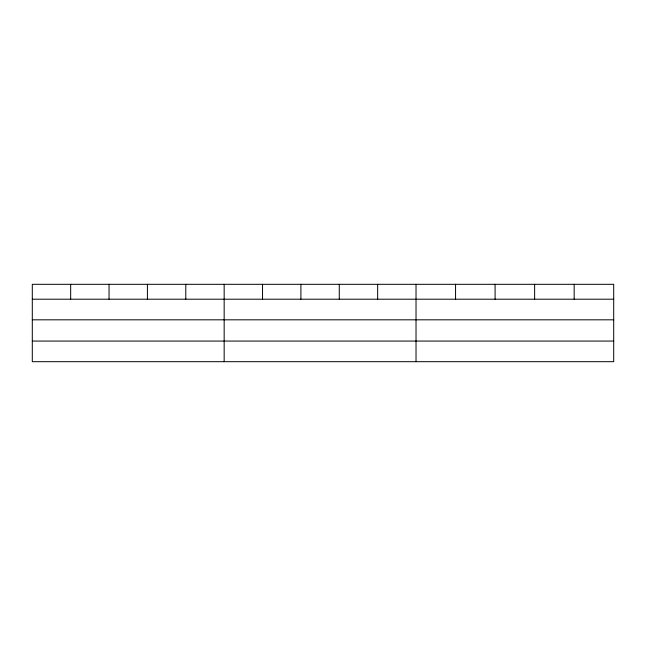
<?xml version="1.0" encoding="UTF-8"?>
<svg xmlns="http://www.w3.org/2000/svg" width="646" height="646" viewBox="0 0 646 646"><rect width="100%" height="100%" fill="white"/><g stroke="black" fill="none" stroke-linecap="round" stroke-linejoin="round"><path stroke-width="0.97" d="M613.7 319.818L613.7 284.313L32.3 284.313L32.3 361.687L613.7 361.687L613.7 319.818L32.3 319.818M32.3 299.203L613.7 299.203M32.3 341.064L613.7 341.064M574.165 284.313L574.165 299.203M534.63 284.313L534.63 299.203M495.094 284.313L495.094 299.203M455.559 284.313L455.559 299.203M416.024 284.313L416.024 361.687M377.652 284.313L377.652 299.203M339.279 284.313L339.279 299.203M300.907 284.313L300.907 299.203M262.534 284.313L262.534 299.203M224.162 284.313L224.162 361.687M185.79 284.313L185.79 299.203M147.417 284.313L147.417 299.203M109.045 284.313L109.045 299.203M70.672 284.313L70.672 299.203"/></g></svg>
